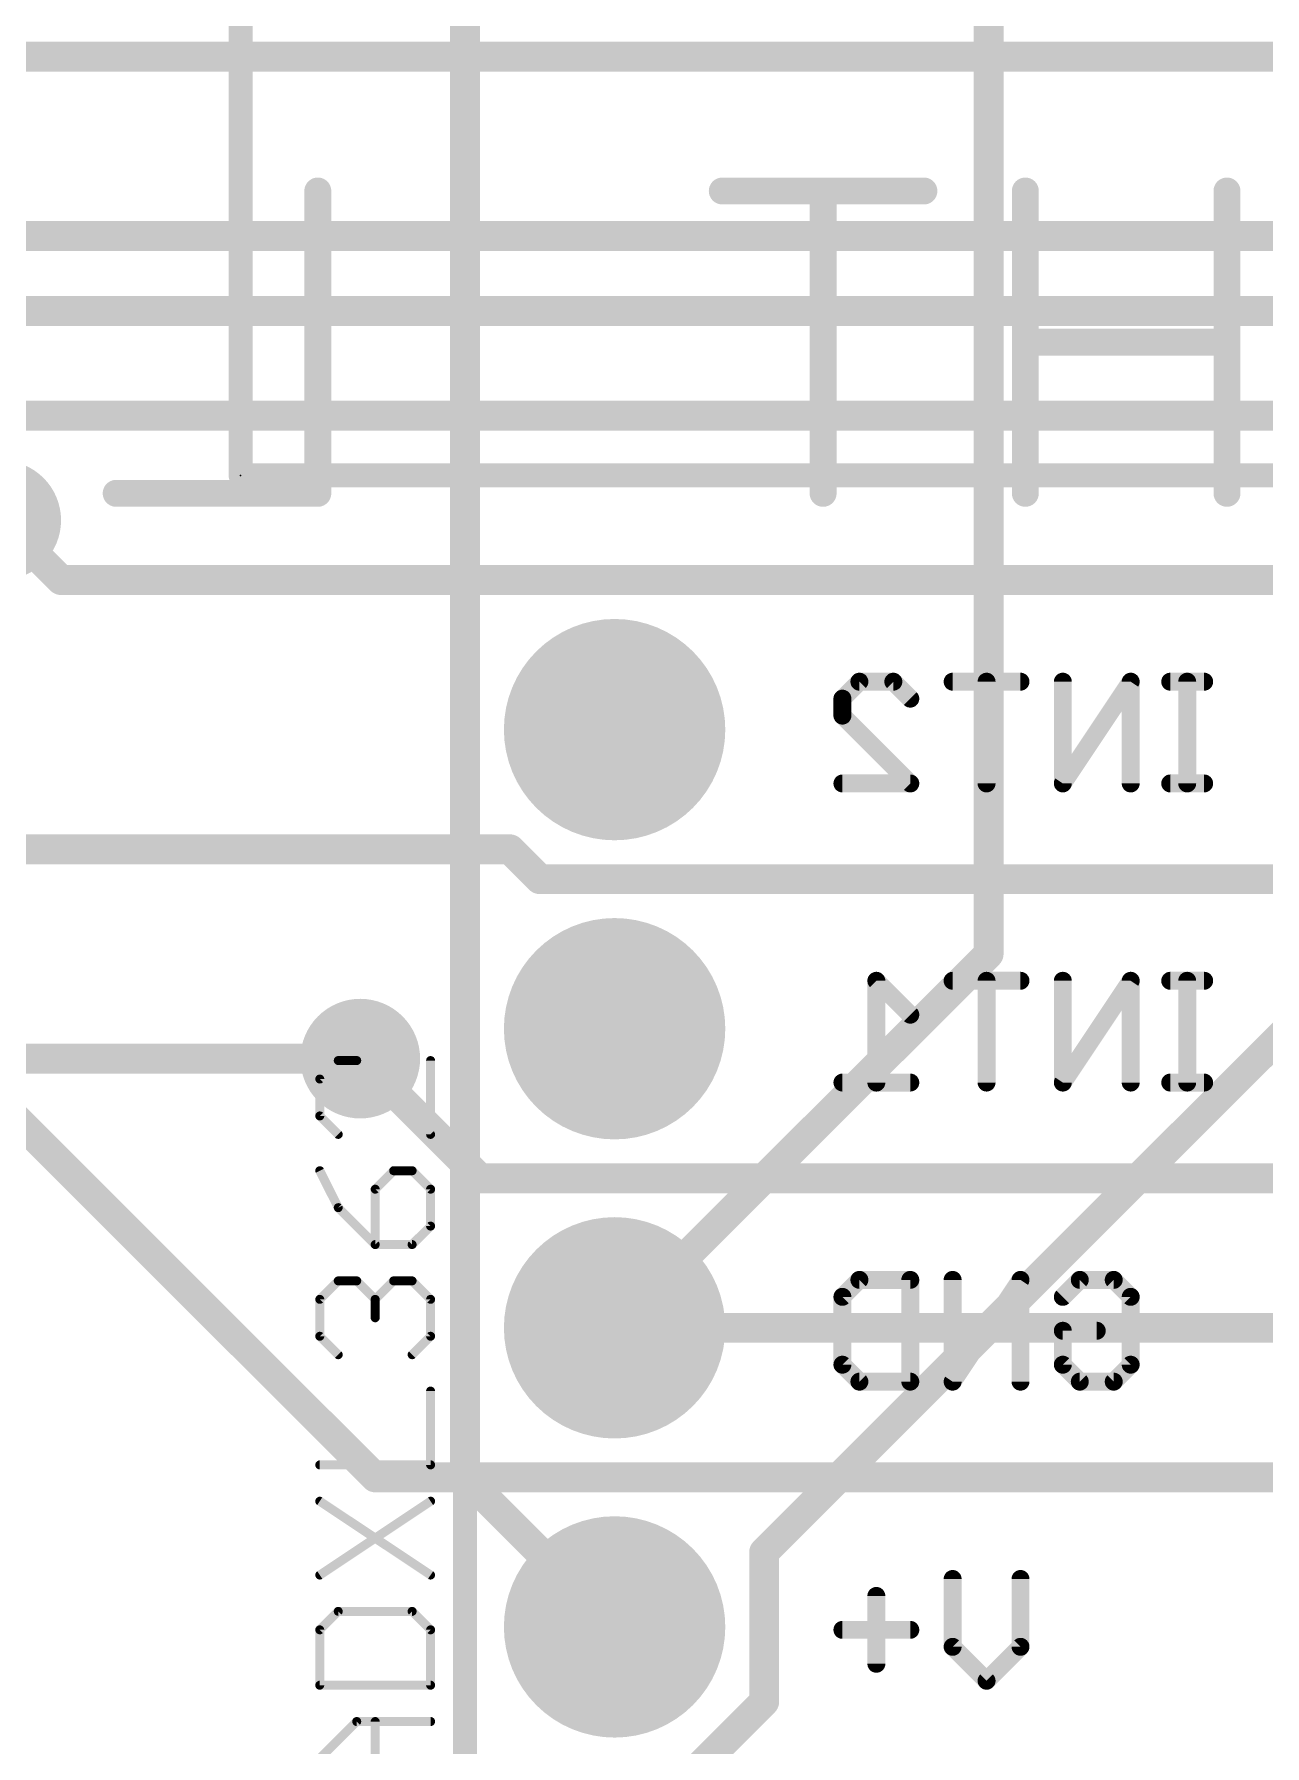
# Model space of a CAD drawing. Extents: x -5 to 102, y -1 to 61.
# Drawn here: x 70 to 80.45, y 7.75 to 22.29 of the extents above; entities that cross this region are included whole.
import ezdxf

# ---------------------------------------------------------------- set-up
doc = ezdxf.new("R2010")
doc.units = 0
for name, color, linetype in [('1', 22, 'CONTINUOUS'), ('16', 175, 'CONTINUOUS'), ('17', 82, 'CONTINUOUS'), ('18', 82, 'CONTINUOUS'), ('21', 253, 'CONTINUOUS'), ('22', 253, 'CONTINUOUS'), ('23', 7, 'CONTINUOUS')]:
    doc.layers.add(name, color=color, linetype=linetype)

# ---------------------------------------------------------------- blocks, each defined once
blk = doc.blocks.new('ROUNDP')
at = {"const_width": 0.5}
blk.add_lwpolyline([(0, -0.25, 1), (0, 0.25, 1), (0, -0.25)], format="xyb", dxfattribs=at)
blk = doc.blocks.new('ROUNDV')
at = {"const_width": 0.5}
blk.add_lwpolyline([(0, -0.25, 1), (0, 0.25, 1), (0, -0.25)], format="xyb", dxfattribs=at)

msp = doc.modelspace()

# ---------------------------------------------------------------- linework, layer by layer
at = {"layer": '1', "const_width": 0.254}
for points in [[(73.66, 31.242), (73.66, 10.033)], [(78.105, 31.242), (78.105, 14.478)], [(76.2, 9.398), (91.567, 24.765)], [(78.105, 14.478), (74.93, 11.303)], [(72.771, 13.589), (68.072, 13.589)], [(73.66, 10.033), (74.93, 8.763)], [(76.2, 8.128), (76.2, 9.398)], [(75.311, 7.239), (76.2, 8.128)]]:
    msp.add_lwpolyline(points, dxfattribs=at)
at = {"layer": '1', "const_width": 0.127}
for points in [[(78.0415, 14.478, 1), (78.1685, 14.478)], [(78.1499, 14.4331, 1), (78.0601, 14.5229)], [(72.771, 13.5255, 1), (72.771, 13.6525)], [(74.8851, 11.3479, 1), (74.9749, 11.2581)], [(73.7049, 10.0779, 1), (73.6151, 9.9881)], [(73.5965, 10.033, 1), (73.7235, 10.033)], [(76.2635, 9.398, 1), (76.1365, 9.398)], [(76.1551, 9.4429, 1), (76.2449, 9.3531)], [(74.8851, 8.7181, 1), (74.9749, 8.8079)], [(76.1365, 8.128, 1), (76.2635, 8.128)], [(76.2449, 8.0831, 1), (76.1551, 8.1729)]]:
    msp.add_lwpolyline(points, format="xyb", dxfattribs=at)
at = {"layer": '16', "const_width": 0.254}
for points in [[(93.345, 22.098), (47.244, 22.098)], [(93.98, 20.574), (48.26, 20.574)], [(85.598, 19.939), (16.383, 19.939)], [(41.021, 19.05), (84.328, 19.05)], [(70.231, 17.653), (69.723, 18.161)], [(81.28, 17.653), (70.231, 17.653)], [(74.041, 15.367), (21.082, 15.367)], [(74.295, 15.113), (74.041, 15.367)], [(81.915, 15.113), (74.295, 15.113)], [(72.898, 10.033), (68.453, 14.478)], [(73.787, 12.573), (72.771, 13.589)], [(83.693, 12.573), (73.787, 12.573)], [(74.93, 11.303), (83.185, 11.303)], [(83.693, 10.033), (72.898, 10.033)]]:
    msp.add_lwpolyline(points, dxfattribs=at)
at = {"layer": '16', "const_width": 0.127}
for points in [[(70.231, 17.7165, 1), (70.231, 17.5895)], [(70.1861, 17.6081, 1), (70.2759, 17.6979)], [(74.0859, 15.4119, 1), (73.9961, 15.3221)], [(74.041, 15.3035, 1), (74.041, 15.4305)], [(74.295, 15.1765, 1), (74.295, 15.0495)], [(74.2501, 15.0681, 1), (74.3399, 15.1579)], [(72.8159, 13.6339, 1), (72.7261, 13.5441)], [(73.787, 12.6365, 1), (73.787, 12.5095)], [(73.7421, 12.5281, 1), (73.8319, 12.6179)], [(74.93, 11.3665, 1), (74.93, 11.2395)], [(72.898, 10.0965, 1), (72.898, 9.9695)], [(72.8531, 9.9881, 1), (72.9429, 10.0779)]]:
    msp.add_lwpolyline(points, format="xyb", dxfattribs=at)
at = {"layer": '21'}
for points, const_width in [([(71.755, 18.542), (71.755, 32.512)], 0.2032), ([(89.535, 18.542), (71.755, 18.542)], 0.2032), ([(86.36, 17.6276), (73.66, 17.6276)], 0.2032), ([(73.66, 17.6276), (73.66, 7.4676)], 0.2032), ([(76.8641, 16.6461), (77.0082, 16.7901)], 0.1524), ([(77.0082, 16.7901), (77.2963, 16.7901)], 0.1524), ([(77.2963, 16.7901), (77.4403, 16.6461)], 0.1524), ([(78.3758, 16.7901), (77.7996, 16.7901)], 0.1524), ([(78.0877, 15.9258), (78.0877, 16.7901)], 0.1524), ([(79.3114, 16.7901), (78.7351, 15.9258)], 0.1524), ([(78.7351, 15.9258), (78.7351, 16.7901)], 0.1524), ([(79.3114, 15.9258), (79.3114, 16.7901)], 0.1524), ([(79.935, 16.7901), (79.6469, 16.7901)], 0.1524), ([(79.791, 15.9258), (79.791, 16.7901)], 0.1524), ([(76.8641, 16.502), (76.8641, 16.6461)], 0.1524), ([(77.4403, 15.9258), (76.8641, 16.502)], 0.1524), ([(76.8641, 15.9258), (77.4403, 15.9258)], 0.1524), ([(79.935, 15.9258), (79.6469, 15.9258)], 0.1524), ([(77.4403, 13.962), (77.1522, 14.2501)], 0.1524), ([(77.1522, 14.2501), (77.1522, 13.3858)], 0.1524), ([(78.3758, 14.2501), (77.7996, 14.2501)], 0.1524), ([(78.0877, 13.3858), (78.0877, 14.2501)], 0.1524), ([(79.3114, 14.2501), (78.7351, 13.3858)], 0.1524), ([(78.7351, 13.3858), (78.7351, 14.2501)], 0.1524), ([(79.3114, 13.3858), (79.3114, 14.2501)], 0.1524), ([(79.935, 14.2501), (79.6469, 14.2501)], 0.1524), ([(79.791, 13.3858), (79.791, 14.2501)], 0.1524), ([(72.5841, 13.5726), (72.4273, 13.4159)], 0.0762), ([(72.7408, 13.5726), (72.5841, 13.5726)], 0.0762), ([(73.3679, 12.9456), (72.7408, 13.5726)], 0.0762), ([(73.3679, 13.5726), (73.3679, 12.9456)], 0.0762), ([(72.4273, 13.4159), (72.4273, 13.1023)], 0.0762), ([(77.4403, 13.3858), (76.8641, 13.3858)], 0.1524), ([(79.935, 13.3858), (79.6469, 13.3858)], 0.1524), ([(72.4273, 13.1023), (72.5841, 12.9456)], 0.0762), ([(72.4273, 12.6371), (72.5841, 12.3236)], 0.0762), ([(73.0544, 12.6371), (72.8976, 12.4804)], 0.0762), ([(73.2111, 12.6371), (73.0544, 12.6371)], 0.0762), ([(73.3679, 12.4804), (73.2111, 12.6371)], 0.0762), ([(72.8976, 12.4804), (72.8976, 12.0101)], 0.0762), ([(73.3679, 12.1668), (73.3679, 12.4804)], 0.0762), ([(72.5841, 12.3236), (72.8976, 12.0101)], 0.0762), ([(73.2111, 12.0101), (73.3679, 12.1668)], 0.0762), ([(72.8976, 12.0101), (73.2111, 12.0101)], 0.0762), ([(76.8641, 11.5661), (77.0082, 11.7101)], 0.1524), ([(77.0082, 11.7101), (77.4403, 11.7101)], 0.1524), ([(77.4403, 11.7101), (77.4403, 10.8458)], 0.1524), ([(78.3758, 11.7101), (77.7996, 10.8458)], 0.1524), ([(77.7996, 10.8458), (77.7996, 11.7101)], 0.1524), ([(78.3758, 10.8458), (78.3758, 11.7101)], 0.1524), ([(78.7351, 11.5661), (78.8792, 11.7101)], 0.1524), ([(78.8792, 11.7101), (79.1673, 11.7101)], 0.1524), ([(79.1673, 11.7101), (79.3114, 11.5661)], 0.1524), ([(72.4273, 11.5448), (72.5841, 11.7016)], 0.0762), ([(72.5841, 11.7016), (72.7408, 11.7016)], 0.0762), ([(72.7408, 11.7016), (72.8976, 11.5448)], 0.0762), ([(72.8976, 11.5448), (73.0544, 11.7016)], 0.0762), ([(73.0544, 11.7016), (73.2111, 11.7016)], 0.0762), ([(73.2111, 11.7016), (73.3679, 11.5448)], 0.0762), ([(76.8641, 10.9899), (76.8641, 11.5661)], 0.1524), ([(79.3114, 11.5661), (79.3114, 10.9899)], 0.1524), ([(72.4273, 11.2313), (72.4273, 11.5448)], 0.0762), ([(72.8976, 11.5448), (72.8976, 11.3881)], 0.0762), ([(73.3679, 11.5448), (73.3679, 11.2313)], 0.0762), ([(78.7351, 10.9899), (78.7351, 11.278)], 0.1524), ([(78.7351, 11.278), (79.0232, 11.278)], 0.1524), ([(72.5841, 11.0745), (72.4273, 11.2313)], 0.0762), ([(73.3679, 11.2313), (73.2111, 11.0745)], 0.0762), ([(77.0082, 10.8458), (76.8641, 10.9899)], 0.1524), ([(78.8792, 10.8458), (78.7351, 10.9899)], 0.1524), ([(79.3114, 10.9899), (79.1673, 10.8458)], 0.1524), ([(77.4403, 10.8458), (77.0082, 10.8458)], 0.1524), ([(79.1673, 10.8458), (78.8792, 10.8458)], 0.1524), ([(73.3679, 10.139), (73.3679, 10.7661)], 0.0762), ([(72.4273, 10.139), (73.3679, 10.139)], 0.0762), ([(72.4273, 9.2035), (73.3679, 9.8306)], 0.0762), ([(72.4273, 9.8306), (73.3679, 9.2035)], 0.0762), ([(77.7996, 8.5939), (77.7996, 9.1701)], 0.1524), ([(78.3758, 9.1701), (78.3758, 8.5939)], 0.1524), ([(77.1522, 9.0261), (77.1522, 8.4499)], 0.1524), ([(72.5841, 8.8951), (72.4273, 8.7383)], 0.0762), ([(73.2111, 8.8951), (72.5841, 8.8951)], 0.0762), ([(73.3679, 8.7383), (73.2111, 8.8951)], 0.0762), ([(72.4273, 8.7383), (72.4273, 8.268)], 0.0762), ([(73.3679, 8.268), (73.3679, 8.7383)], 0.0762), ([(77.4403, 8.738), (76.8641, 8.738)], 0.1524), ([(78.0877, 8.3058), (77.7996, 8.5939)], 0.1524), ([(78.3758, 8.5939), (78.0877, 8.3058)], 0.1524), ([(72.4273, 8.268), (73.3679, 8.268)], 0.0762), ([(72.4273, 7.646), (72.7408, 7.9595)], 0.0762), ([(72.7408, 7.9595), (73.3679, 7.9595)], 0.0762), ([(72.8976, 7.3325), (72.8976, 7.9595)], 0.0762)]:
    msp.add_lwpolyline(points, dxfattribs=dict(at, const_width=const_width))
for points, const_width in [([(71.755, 18.5928, 1), (71.755, 18.4912)], 0.1016), ([(71.7042, 18.542, 1), (71.8058, 18.542)], 0.1016), ([(73.66, 17.6784, 1), (73.66, 17.5768)], 0.1016), ([(73.7108, 17.6276, 1), (73.6092, 17.6276)], 0.1016), ([(77.0082, 16.8282, 1), (77.0082, 16.752)], 0.0762), ([(77.0351, 16.7632, 1), (76.9812, 16.8171)], 0.0762), ([(77.3232, 16.8171, 1), (77.2693, 16.7632)], 0.0762), ([(77.2963, 16.752, 1), (77.2963, 16.8282)], 0.0762), ([(77.7996, 16.8282, 1), (77.7996, 16.752)], 0.0762), ([(78.1258, 16.7901, 1), (78.0496, 16.7901)], 0.0762), ([(78.3758, 16.752, 1), (78.3758, 16.8282)], 0.0762), ([(78.7732, 16.7901, 1), (78.697, 16.7901)], 0.0762), ([(79.3495, 16.7901, 1), (79.2733, 16.7901)], 0.0762), ([(79.3431, 16.769, 1), (79.2797, 16.8113)], 0.0762), ([(79.6469, 16.8282, 1), (79.6469, 16.752)], 0.0762), ([(79.8291, 16.7901, 1), (79.7529, 16.7901)], 0.0762), ([(79.935, 16.752, 1), (79.935, 16.8282)], 0.0762), ([(76.9022, 16.6461, 1), (76.826, 16.6461)], 0.0762), ([(76.8372, 16.673, 1), (76.891, 16.6191)], 0.0762), ([(76.891, 16.529, 1), (76.8372, 16.4751)], 0.0762), ([(77.4134, 16.6191, 1), (77.4673, 16.673)], 0.0762), ([(76.826, 16.502, 1), (76.9022, 16.502)], 0.0762), ([(76.8641, 15.9639, 1), (76.8641, 15.8877)], 0.0762), ([(77.4134, 15.8989, 1), (77.4673, 15.9527)], 0.0762), ([(77.4403, 15.8877, 1), (77.4403, 15.9639)], 0.0762), ([(79.6469, 15.9639, 1), (79.6469, 15.8877)], 0.0762), ([(79.935, 15.8877, 1), (79.935, 15.9639)], 0.0762), ([(78.0496, 15.9258, 1), (78.1258, 15.9258)], 0.0762), ([(78.7034, 15.9469, 1), (78.7668, 15.9047)], 0.0762), ([(78.697, 15.9258, 1), (78.7732, 15.9258)], 0.0762), ([(79.2733, 15.9258, 1), (79.3495, 15.9258)], 0.0762), ([(79.7529, 15.9258, 1), (79.8291, 15.9258)], 0.0762), ([(77.1792, 14.2771, 1), (77.1253, 14.2232)], 0.0762), ([(77.1903, 14.2501, 1), (77.1141, 14.2501)], 0.0762), ([(77.7996, 14.2882, 1), (77.7996, 14.212)], 0.0762), ([(78.1258, 14.2501, 1), (78.0496, 14.2501)], 0.0762), ([(78.3758, 14.212, 1), (78.3758, 14.2882)], 0.0762), ([(78.7732, 14.2501, 1), (78.697, 14.2501)], 0.0762), ([(79.3495, 14.2501, 1), (79.2733, 14.2501)], 0.0762), ([(79.3431, 14.229, 1), (79.2797, 14.2713)], 0.0762), ([(79.6469, 14.2882, 1), (79.6469, 14.212)], 0.0762), ([(79.8291, 14.2501, 1), (79.7529, 14.2501)], 0.0762), ([(79.935, 14.212, 1), (79.935, 14.2882)], 0.0762), ([(77.4134, 13.9351, 1), (77.4673, 13.989)], 0.0762), ([(72.5841, 13.5917, 1), (72.5841, 13.5536)], 0.0381), ([(72.5975, 13.5592, 1), (72.5706, 13.5861)], 0.0381), ([(72.7543, 13.5861, 1), (72.7274, 13.5592)], 0.0381), ([(72.7408, 13.5536, 1), (72.7408, 13.5917)], 0.0381), ([(73.3869, 13.5726, 1), (73.3489, 13.5726)], 0.0381), ([(72.4463, 13.4159, 1), (72.4082, 13.4159)], 0.0381), ([(72.4138, 13.4293, 1), (72.4408, 13.4024)], 0.0381), ([(76.8641, 13.4239, 1), (76.8641, 13.3477)], 0.0762), ([(77.1141, 13.3858, 1), (77.1903, 13.3858)], 0.0762), ([(77.4403, 13.3477, 1), (77.4403, 13.4239)], 0.0762), ([(78.0496, 13.3858, 1), (78.1258, 13.3858)], 0.0762), ([(78.7034, 13.4069, 1), (78.7668, 13.3647)], 0.0762), ([(78.697, 13.3858, 1), (78.7732, 13.3858)], 0.0762), ([(79.2733, 13.3858, 1), (79.3495, 13.3858)], 0.0762), ([(79.6469, 13.4239, 1), (79.6469, 13.3477)], 0.0762), ([(79.7529, 13.3858, 1), (79.8291, 13.3858)], 0.0762), ([(79.935, 13.3477, 1), (79.935, 13.4239)], 0.0762), ([(72.4408, 13.1158, 1), (72.4138, 13.0889)], 0.0381), ([(72.4082, 13.1023, 1), (72.4463, 13.1023)], 0.0381), ([(72.5706, 12.9321, 1), (72.5975, 12.959)], 0.0381), ([(73.3489, 12.9456, 1), (73.3869, 12.9456)], 0.0381), ([(73.3544, 12.9321, 1), (73.3814, 12.959)], 0.0381), ([(72.4443, 12.6456, 1), (72.4103, 12.6286)], 0.0381), ([(73.0544, 12.6562, 1), (73.0544, 12.6181)], 0.0381), ([(73.0678, 12.6237, 1), (73.0409, 12.6506)], 0.0381), ([(73.2246, 12.6506, 1), (73.1977, 12.6237)], 0.0381), ([(73.2111, 12.6181, 1), (73.2111, 12.6562)], 0.0381), ([(72.8841, 12.4938, 1), (72.9111, 12.4669)], 0.0381), ([(72.9166, 12.4804, 1), (72.8786, 12.4804)], 0.0381), ([(73.3869, 12.4804, 1), (73.3489, 12.4804)], 0.0381), ([(73.3544, 12.4669, 1), (73.3814, 12.4938)], 0.0381), ([(72.5975, 12.3371, 1), (72.5706, 12.3101)], 0.0381), ([(72.567, 12.3151, 1), (72.6011, 12.3321)], 0.0381), ([(73.3489, 12.1668, 1), (73.3869, 12.1668)], 0.0381), ([(73.3814, 12.1534, 1), (73.3544, 12.1803)], 0.0381), ([(72.8976, 12.0291, 1), (72.8976, 11.991)], 0.0381), ([(72.8786, 12.0101, 1), (72.9166, 12.0101)], 0.0381), ([(72.8841, 11.9966, 1), (72.9111, 12.0235)], 0.0381), ([(73.1977, 12.0235, 1), (73.2246, 11.9966)], 0.0381), ([(73.2111, 11.991, 1), (73.2111, 12.0291)], 0.0381), ([(77.0082, 11.7482, 1), (77.0082, 11.672)], 0.0762), ([(77.0351, 11.6832, 1), (76.9812, 11.7371)], 0.0762), ([(77.4784, 11.7101, 1), (77.4022, 11.7101)], 0.0762), ([(77.4403, 11.672, 1), (77.4403, 11.7482)], 0.0762), ([(77.8377, 11.7101, 1), (77.7615, 11.7101)], 0.0762), ([(78.4139, 11.7101, 1), (78.3377, 11.7101)], 0.0762), ([(78.4075, 11.689, 1), (78.3441, 11.7313)], 0.0762), ([(78.8792, 11.7482, 1), (78.8792, 11.672)], 0.0762), ([(78.9061, 11.6832, 1), (78.8522, 11.7371)], 0.0762), ([(79.1942, 11.7371, 1), (79.1404, 11.6832)], 0.0762), ([(79.1673, 11.672, 1), (79.1673, 11.7482)], 0.0762), ([(72.5841, 11.7207, 1), (72.5841, 11.6826)], 0.0381), ([(72.5975, 11.6881, 1), (72.5706, 11.7151)], 0.0381), ([(72.7543, 11.7151, 1), (72.7274, 11.6881)], 0.0381), ([(72.7408, 11.6826, 1), (72.7408, 11.7207)], 0.0381), ([(73.0544, 11.7207, 1), (73.0544, 11.6826)], 0.0381), ([(73.0678, 11.6881, 1), (73.0409, 11.7151)], 0.0381), ([(73.2246, 11.7151, 1), (73.1977, 11.6881)], 0.0381), ([(73.2111, 11.6826, 1), (73.2111, 11.7207)], 0.0381), ([(76.9022, 11.5661, 1), (76.826, 11.5661)], 0.0762), ([(76.8372, 11.593, 1), (76.891, 11.5391)], 0.0762), ([(78.7082, 11.593, 1), (78.7621, 11.5391)], 0.0762), ([(79.3495, 11.5661, 1), (79.2733, 11.5661)], 0.0762), ([(79.2844, 11.5391, 1), (79.3383, 11.593)], 0.0762), ([(72.4463, 11.5448, 1), (72.4082, 11.5448)], 0.0381), ([(72.4138, 11.5583, 1), (72.4408, 11.5314)], 0.0381), ([(72.8841, 11.5583, 1), (72.9111, 11.5314)], 0.0381), ([(72.9166, 11.5448, 1), (72.8786, 11.5448)], 0.0381), ([(72.8841, 11.5314, 1), (72.9111, 11.5583)], 0.0381), ([(73.3869, 11.5448, 1), (73.3489, 11.5448)], 0.0381), ([(73.3544, 11.5314, 1), (73.3814, 11.5583)], 0.0381), ([(72.8786, 11.3881, 1), (72.9166, 11.3881)], 0.0381), ([(78.7732, 11.278, 1), (78.697, 11.278)], 0.0762), ([(78.7351, 11.3161, 1), (78.7351, 11.2399)], 0.0762), ([(79.0232, 11.2399, 1), (79.0232, 11.3161)], 0.0762), ([(72.4408, 11.2448, 1), (72.4138, 11.2178)], 0.0381), ([(72.4082, 11.2313, 1), (72.4463, 11.2313)], 0.0381), ([(73.3489, 11.2313, 1), (73.3869, 11.2313)], 0.0381), ([(73.3814, 11.2178, 1), (73.3544, 11.2448)], 0.0381), ([(72.5706, 11.0611, 1), (72.5975, 11.088)], 0.0381), ([(73.1977, 11.088, 1), (73.2246, 11.0611)], 0.0381), ([(76.891, 11.0168, 1), (76.8372, 10.9629)], 0.0762), ([(78.7621, 11.0168, 1), (78.7082, 10.9629)], 0.0762), ([(79.3383, 10.9629, 1), (79.2844, 11.0168)], 0.0762), ([(76.826, 10.9899, 1), (76.9022, 10.9899)], 0.0762), ([(77.0082, 10.8839, 1), (77.0082, 10.8077)], 0.0762), ([(76.9812, 10.8189, 1), (77.0351, 10.8727)], 0.0762), ([(77.4403, 10.8077, 1), (77.4403, 10.8839)], 0.0762), ([(77.7679, 10.8669, 1), (77.8313, 10.8247)], 0.0762), ([(78.697, 10.9899, 1), (78.7732, 10.9899)], 0.0762), ([(78.8792, 10.8839, 1), (78.8792, 10.8077)], 0.0762), ([(78.8522, 10.8189, 1), (78.9061, 10.8727)], 0.0762), ([(79.1404, 10.8727, 1), (79.1942, 10.8189)], 0.0762), ([(79.1673, 10.8077, 1), (79.1673, 10.8839)], 0.0762), ([(79.2733, 10.9899, 1), (79.3495, 10.9899)], 0.0762), ([(73.3869, 10.7661, 1), (73.3489, 10.7661)], 0.0381), ([(77.4022, 10.8458, 1), (77.4784, 10.8458)], 0.0762), ([(77.7615, 10.8458, 1), (77.8377, 10.8458)], 0.0762), ([(78.3377, 10.8458, 1), (78.4139, 10.8458)], 0.0762), ([(72.4273, 10.1581, 1), (72.4273, 10.12)], 0.0381), ([(73.3679, 10.12, 1), (73.3679, 10.1581)], 0.0381), ([(73.3489, 10.139, 1), (73.3869, 10.139)], 0.0381), ([(72.4379, 9.8464, 1), (72.4167, 9.8147)], 0.0381), ([(73.3785, 9.8147, 1), (73.3573, 9.8464)], 0.0381), ([(72.4167, 9.2194, 1), (72.4379, 9.1877)], 0.0381), ([(73.3573, 9.1877, 1), (73.3785, 9.2194)], 0.0381), ([(77.8377, 9.1701, 1), (77.7615, 9.1701)], 0.0762), ([(78.4139, 9.1701, 1), (78.3377, 9.1701)], 0.0762), ([(77.1903, 9.0261, 1), (77.1141, 9.0261)], 0.0762), ([(72.5841, 8.9141, 1), (72.5841, 8.876)], 0.0381), ([(72.5975, 8.8816, 1), (72.5706, 8.9085)], 0.0381), ([(73.2246, 8.9085, 1), (73.1977, 8.8816)], 0.0381), ([(73.2111, 8.876, 1), (73.2111, 8.9141)], 0.0381), ([(72.4463, 8.7383, 1), (72.4082, 8.7383)], 0.0381), ([(72.4138, 8.7518, 1), (72.4408, 8.7248)], 0.0381), ([(73.3869, 8.7383, 1), (73.3489, 8.7383)], 0.0381), ([(73.3544, 8.7248, 1), (73.3814, 8.7518)], 0.0381), ([(76.8641, 8.7761, 1), (76.8641, 8.6999)], 0.0762), ([(77.4403, 8.6999, 1), (77.4403, 8.7761)], 0.0762), ([(77.8266, 8.6209, 1), (77.7727, 8.567)], 0.0762), ([(77.7615, 8.5939, 1), (77.8377, 8.5939)], 0.0762), ([(78.3377, 8.5939, 1), (78.4139, 8.5939)], 0.0762), ([(78.4028, 8.567, 1), (78.3489, 8.6209)], 0.0762), ([(77.1141, 8.4499, 1), (77.1903, 8.4499)], 0.0762), ([(72.4273, 8.287, 1), (72.4273, 8.2489)], 0.0381), ([(72.4082, 8.268, 1), (72.4463, 8.268)], 0.0381), ([(73.3489, 8.268, 1), (73.3869, 8.268)], 0.0381), ([(73.3679, 8.2489, 1), (73.3679, 8.287)], 0.0381), ([(78.0608, 8.3327, 1), (78.1147, 8.2789)], 0.0762), ([(78.0608, 8.2789, 1), (78.1147, 8.3327)], 0.0762), ([(72.7408, 7.9786, 1), (72.7408, 7.9405)], 0.0381), ([(72.7543, 7.9461, 1), (72.7274, 7.973)], 0.0381), ([(72.9166, 7.9595, 1), (72.8786, 7.9595)], 0.0381), ([(73.3679, 7.9405, 1), (73.3679, 7.9786)], 0.0381)]:
    msp.add_lwpolyline(points, format="xyb", dxfattribs=dict(at, const_width=const_width))
at = {"layer": '22', "const_width": 0.2286}
for points in [[(72.4105, 20.9572), (72.4105, 18.3896)], [(77.5559, 20.9572), (75.8442, 20.9572)], [(76.7, 18.3896), (76.7, 20.9572)], [(78.4168, 20.9572), (78.4168, 18.3896)], [(80.1286, 18.3896), (80.1286, 20.9572)], [(80.1286, 19.6734), (78.4168, 19.6734)], [(72.4105, 18.3896), (70.6988, 18.3896)]]:
    msp.add_lwpolyline(points, dxfattribs=at)
at = {"layer": '22', "const_width": 0.1143}
for points in [[(72.4677, 20.9572, 1), (72.3534, 20.9572)], [(75.8442, 21.0143, 1), (75.8442, 20.9)], [(76.7572, 20.9572, 1), (76.6429, 20.9572)], [(77.5559, 20.9, 1), (77.5559, 21.0143)], [(78.474, 20.9572, 1), (78.3597, 20.9572)], [(80.1857, 20.9572, 1), (80.0714, 20.9572)], [(78.4168, 19.7305, 1), (78.4168, 19.6162)], [(80.1286, 19.6162, 1), (80.1286, 19.7305)], [(70.6988, 18.4468, 1), (70.6988, 18.3325)], [(72.4105, 18.3325, 1), (72.4105, 18.4468)], [(72.3534, 18.3896, 1), (72.4677, 18.3896)], [(76.6429, 18.3896, 1), (76.7572, 18.3896)], [(78.3597, 18.3896, 1), (78.474, 18.3896)], [(80.0714, 18.3896, 1), (80.1857, 18.3896)]]:
    msp.add_lwpolyline(points, format="xyb", dxfattribs=at)
at = {"layer": '23'}
msp.add_point((71.755, 18.542), dxfattribs=at)

# ---------------------------------------------------------------- block references
at = {"layer": '17', "xscale": 1.8796, "yscale": 1.8796, "rotation": 180}
for p in [(74.93, 16.383), (74.93, 16.383), (74.93, 13.843), (74.93, 13.843), (74.93, 11.303), (74.93, 11.303), (74.93, 8.763), (74.93, 8.763)]:
    msp.add_blockref('ROUNDP', p, dxfattribs=at)
at = {"layer": '18', "xscale": 1.016, "yscale": 1.016}
for p in [(69.723, 18.161), (69.723, 18.161), (72.771, 13.589), (72.771, 13.589)]:
    msp.add_blockref('ROUNDV', p, dxfattribs=at)

doc.saveas('drawing.dxf')
